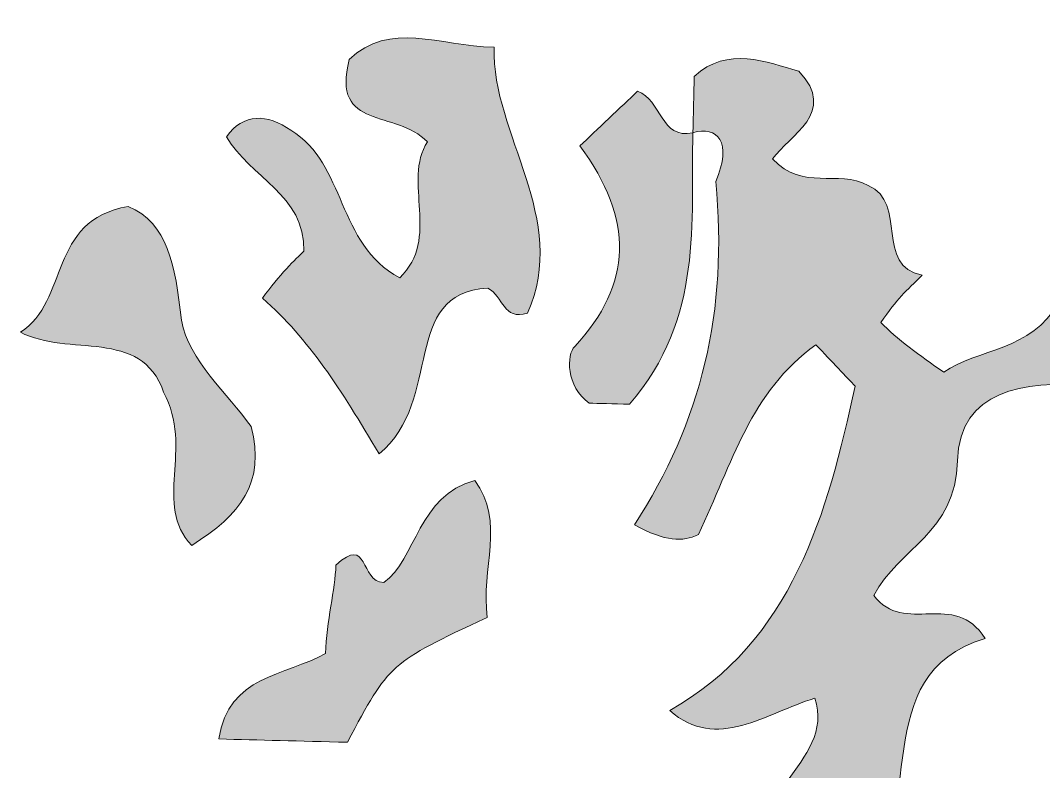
# Model space of a CAD drawing. Header units: millimetres. Extents: x 2 to 376, y -265 to -3.
# Drawn here: x 53.424 to 58.338, y -56.382 to -52.772 of the extents above; entities that cross this region are included whole.
import ezdxf

# ---------------------------------------------------------------- set-up
doc = ezdxf.new("R2010")
doc.units = ezdxf.units.MM
doc.header["$MEASUREMENT"] = 0
doc.layers.add('Layer 1', color=7, linetype='Continuous', lineweight=0)

# ---------------------------------------------------------------- blocks, each defined once
blk = doc.blocks.new('Block_9')
at = {"layer": 'Layer 1', "true_color": 0x00a14b, "transparency": 33554687}
h = blk.add_hatch(color=114, dxfattribs=at)
h.dxf.hatch_style = 2
edge = h.paths.add_edge_path()
edge.add_spline(control_points=[(54.5864, -54.107), (54.6666, -53.9933), (54.7458, -53.9181), (54.7854, -53.8805), (54.7924, -53.6104), (54.5243, -53.5262), (54.4136, -53.3303), (54.4938, -53.2165), (54.6095, -53.2195), (54.7233, -53.2997), (54.9894, -53.4611), (54.9407, -53.846), (55.2454, -54.0084), (55.4434, -53.8205), (55.2575, -53.5453), (55.3783, -53.3554), (55.2279, -53.197), (54.9162, -53.3047), (55.0025, -52.9595), (55.2004, -52.7716), (55.4289, -52.8934), (55.699, -52.9004), (55.688, -53.3249), (56.0638, -53.7208), (55.8588, -54.1788), (55.742, -54.2144), (55.745, -54.0986), (55.6689, -54.058), (55.2434, -54.0855), (55.4618, -54.5932), (55.1461, -54.8553), (54.9612, -54.5416), (54.8129, -54.306), (54.5864, -54.107)], knot_values=[0, 0, 0, 0, 1, 1, 1, 2, 2, 2, 3, 3, 3, 4, 4, 4, 5, 5, 5, 6, 6, 6, 7, 7, 7, 8, 8, 8, 9, 9, 9, 10, 10, 10, 11, 11, 11, 11], degree=3, periodic=0)
h = blk.add_hatch(color=114, dxfattribs=at)
h.dxf.hatch_style = 2
edge = h.paths.add_edge_path()
edge.add_spline(control_points=[(56.6537, -53.3114), (56.6557, -53.2343), (56.6587, -53.1185), (56.6607, -53.0413), (56.8191, -52.891), (57.01, -52.9732), (57.1633, -53.0158), (57.3513, -53.2138), (57.1167, -53.3235), (57.0365, -53.4373), (57.1868, -53.5956), (57.3442, -53.4839), (57.4965, -53.5651), (57.6875, -53.6473), (57.5251, -53.952), (57.7556, -53.9966), (57.6764, -54.0718), (57.6368, -54.1094), (57.5566, -54.2231), (57.6318, -54.3023), (57.7455, -54.3825), (57.8593, -54.4627), (58.0166, -54.3509), (58.2867, -54.358), (58.4085, -54.1295), (58.4837, -54.2087), (58.5579, -54.3264), (58.6716, -54.4066), (58.632, -54.4442), (58.5914, -54.5204), (58.5528, -54.5194), (58.2441, -54.5113), (57.9344, -54.5419), (57.9254, -54.8891), (57.9163, -55.2364), (57.6442, -55.3066), (57.5224, -55.5351), (57.6717, -55.732), (57.9093, -55.5065), (58.0576, -55.7421), (57.4737, -55.9199), (57.8039, -56.585), (57.4476, -56.9232), (57.7036, -57.4705), (57.7036, -57.4705), (57.2305, -57.8443), (57.1624, -57.495), (57.3654, -57.1141), (57.0647, -56.7974), (56.8402, -56.5212), (57.3469, -56.3414), (57.2392, -56.0297), (57.0057, -56.1008), (56.7691, -56.2877), (56.5426, -56.0887), (57.1305, -55.7565), (57.3009, -55.1432), (57.4328, -54.5288), (57.3952, -54.4892), (57.3201, -54.41), (57.2449, -54.3308), (56.9302, -54.5543), (56.8439, -54.8996), (56.6805, -55.2428), (56.6023, -55.2794), (56.5252, -55.2774), (56.3728, -55.1962), (56.6946, -54.7026), (56.8245, -54.1654), (56.7634, -53.546), (56.8456, -53.3551), (56.7704, -53.2759), (56.6537, -53.3114)], knot_values=[0, 0, 0, 0, 1, 1, 1, 2, 2, 2, 3, 3, 3, 4, 4, 4, 5, 5, 5, 6, 6, 6, 7, 7, 7, 8, 8, 8, 9, 9, 9, 10, 10, 10, 11, 11, 11, 12, 12, 12, 13, 13, 13, 14, 14, 14, 15, 15, 15, 16, 16, 16, 17, 17, 17, 18, 18, 18, 19, 19, 19, 20, 20, 20, 21, 21, 21, 22, 22, 22, 23, 23, 23, 24, 24, 24, 24], degree=3, periodic=0)
h = blk.add_hatch(color=114, dxfattribs=at)
h.dxf.hatch_style = 2
edge = h.paths.add_edge_path()
edge.add_spline(control_points=[(56.6537, -53.3114), (56.6426, -53.7359), (56.7077, -54.201), (56.3493, -54.6164), (56.2722, -54.6144), (56.195, -54.6123), (56.1564, -54.6113), (56.0426, -54.5311), (56.0467, -54.3768), (56.0863, -54.3392), (56.3644, -54.0376), (56.3725, -53.7289), (56.1114, -53.3745), (56.1906, -53.2994), (56.3094, -53.1866), (56.3886, -53.1115), (56.5033, -53.1531), (56.4983, -53.346), (56.6537, -53.3114)], knot_values=[0, 0, 0, 0, 1, 1, 1, 2, 2, 2, 3, 3, 3, 4, 4, 4, 5, 5, 5, 6, 6, 6, 6], degree=3, periodic=0)
h = blk.add_hatch(color=114, dxfattribs=at)
h.dxf.hatch_style = 2
edge = h.paths.add_edge_path()
edge.add_spline(control_points=[(54.2465, -55.2952), (54.0586, -55.0972), (54.2586, -54.8321), (54.1113, -54.558), (54.0036, -54.2463), (53.6523, -54.3916), (53.4237, -54.2698), (53.6593, -54.1215), (53.5536, -53.7326), (53.9415, -53.6655), (54.1324, -53.7477), (54.166, -53.9416), (54.1975, -54.2127), (54.2311, -54.4067), (54.42, -54.5661), (54.5317, -54.7234), (54.6018, -54.9955), (54.4821, -55.1469), (54.2465, -55.2952)], knot_values=[0, 0, 0, 0, 1, 1, 1, 2, 2, 2, 3, 3, 3, 4, 4, 4, 5, 5, 5, 6, 6, 6, 6], degree=3, periodic=0)
h = blk.add_hatch(color=114, dxfattribs=at)
h.dxf.hatch_style = 2
edge = h.paths.add_edge_path()
edge.add_spline(control_points=[(55.6662, -55.6411), (55.1971, -55.8606), (55.1971, -55.8606), (54.9941, -56.2414), (54.7626, -56.2354), (54.5696, -56.2303), (54.3767, -56.2253), (54.4233, -55.9176), (54.6935, -55.9247), (54.8894, -55.8139), (54.8934, -55.6596), (54.936, -55.5062), (54.9391, -55.3905), (55.0974, -55.2401), (55.0528, -55.4707), (55.1686, -55.4737), (55.3259, -55.3619), (55.334, -55.0533), (55.6061, -54.9831), (55.7554, -55.1801), (55.6336, -55.4086), (55.6662, -55.6411)], knot_values=[0, 0, 0, 0, 1, 1, 1, 2, 2, 2, 3, 3, 3, 4, 4, 4, 5, 5, 5, 6, 6, 6, 7, 7, 7, 7], degree=3, periodic=0)
at = {"layer": 'Layer 1'}
for points, knots in [([(54.5864, -54.107), (54.6666, -53.9933), (54.7458, -53.9181), (54.7854, -53.8805), (54.7924, -53.6104), (54.5243, -53.5262), (54.4136, -53.3303), (54.4938, -53.2165), (54.6095, -53.2195), (54.7233, -53.2997), (54.9894, -53.4611), (54.9407, -53.846), (55.2454, -54.0084), (55.4434, -53.8205), (55.2575, -53.5453), (55.3783, -53.3554), (55.2279, -53.197), (54.9162, -53.3047), (55.0025, -52.9595), (55.2004, -52.7716), (55.4289, -52.8934), (55.699, -52.9004), (55.688, -53.3249), (56.0638, -53.7208), (55.8588, -54.1788), (55.742, -54.2144), (55.745, -54.0986), (55.6689, -54.058), (55.2434, -54.0855), (55.4618, -54.5932), (55.1461, -54.8553), (54.9612, -54.5416), (54.8129, -54.306), (54.5864, -54.107)], [0, 0, 0, 0, 1, 1, 1, 2, 2, 2, 3, 3, 3, 4, 4, 4, 5, 5, 5, 6, 6, 6, 7, 7, 7, 8, 8, 8, 9, 9, 9, 10, 10, 10, 11, 11, 11, 11]), ([(56.6537, -53.3114), (56.6557, -53.2343), (56.6587, -53.1185), (56.6607, -53.0413), (56.8191, -52.891), (57.01, -52.9732), (57.1633, -53.0158), (57.3513, -53.2138), (57.1167, -53.3235), (57.0365, -53.4373), (57.1868, -53.5956), (57.3442, -53.4839), (57.4965, -53.5651), (57.6875, -53.6473), (57.5251, -53.952), (57.7556, -53.9966), (57.6764, -54.0718), (57.6368, -54.1094), (57.5566, -54.2231), (57.6318, -54.3023), (57.7455, -54.3825), (57.8593, -54.4627), (58.0166, -54.3509), (58.2867, -54.358), (58.4085, -54.1295), (58.4837, -54.2087), (58.5579, -54.3264), (58.6716, -54.4066), (58.632, -54.4442), (58.5914, -54.5204), (58.5528, -54.5194), (58.2441, -54.5113), (57.9344, -54.5419), (57.9254, -54.8891), (57.9163, -55.2364), (57.6442, -55.3066), (57.5224, -55.5351), (57.6717, -55.732), (57.9093, -55.5065), (58.0576, -55.7421), (57.4737, -55.9199), (57.8039, -56.585), (57.4476, -56.9232), (57.7036, -57.4705), (57.7036, -57.4705), (57.2305, -57.8443), (57.1624, -57.495), (57.3654, -57.1141), (57.0647, -56.7974), (56.8402, -56.5212), (57.3469, -56.3414), (57.2392, -56.0297), (57.0057, -56.1008), (56.7691, -56.2877), (56.5426, -56.0887), (57.1305, -55.7565), (57.3009, -55.1432), (57.4328, -54.5288), (57.3952, -54.4892), (57.3201, -54.41), (57.2449, -54.3308), (56.9302, -54.5543), (56.8439, -54.8996), (56.6805, -55.2428), (56.6023, -55.2794), (56.5252, -55.2774), (56.3728, -55.1962), (56.6946, -54.7026), (56.8245, -54.1654), (56.7634, -53.546), (56.8456, -53.3551), (56.7704, -53.2759), (56.6537, -53.3114)], [0, 0, 0, 0, 1, 1, 1, 2, 2, 2, 3, 3, 3, 4, 4, 4, 5, 5, 5, 6, 6, 6, 7, 7, 7, 8, 8, 8, 9, 9, 9, 10, 10, 10, 11, 11, 11, 12, 12, 12, 13, 13, 13, 14, 14, 14, 15, 15, 15, 16, 16, 16, 17, 17, 17, 18, 18, 18, 19, 19, 19, 20, 20, 20, 21, 21, 21, 22, 22, 22, 23, 23, 23, 24, 24, 24, 24]), ([(56.6537, -53.3114), (56.6426, -53.7359), (56.7077, -54.201), (56.3493, -54.6164), (56.2722, -54.6144), (56.195, -54.6123), (56.1564, -54.6113), (56.0426, -54.5311), (56.0467, -54.3768), (56.0863, -54.3392), (56.3644, -54.0376), (56.3725, -53.7289), (56.1114, -53.3745), (56.1906, -53.2994), (56.3094, -53.1866), (56.3886, -53.1115), (56.5033, -53.1531), (56.4983, -53.346), (56.6537, -53.3114)], [0, 0, 0, 0, 1, 1, 1, 2, 2, 2, 3, 3, 3, 4, 4, 4, 5, 5, 5, 6, 6, 6, 6]), ([(54.2465, -55.2952), (54.0586, -55.0972), (54.2586, -54.8321), (54.1113, -54.558), (54.0036, -54.2463), (53.6523, -54.3916), (53.4237, -54.2698), (53.6593, -54.1215), (53.5536, -53.7326), (53.9415, -53.6655), (54.1324, -53.7477), (54.166, -53.9416), (54.1975, -54.2127), (54.2311, -54.4067), (54.42, -54.5661), (54.5317, -54.7234), (54.6018, -54.9955), (54.4821, -55.1469), (54.2465, -55.2952)], [0, 0, 0, 0, 1, 1, 1, 2, 2, 2, 3, 3, 3, 4, 4, 4, 5, 5, 5, 6, 6, 6, 6]), ([(55.6662, -55.6411), (55.1971, -55.8606), (55.1971, -55.8606), (54.9941, -56.2414), (54.7626, -56.2354), (54.5696, -56.2303), (54.3767, -56.2253), (54.4233, -55.9176), (54.6935, -55.9247), (54.8894, -55.8139), (54.8934, -55.6596), (54.936, -55.5062), (54.9391, -55.3905), (55.0974, -55.2401), (55.0528, -55.4707), (55.1686, -55.4737), (55.3259, -55.3619), (55.334, -55.0533), (55.6061, -54.9831), (55.7554, -55.1801), (55.6336, -55.4086), (55.6662, -55.6411)], [0, 0, 0, 0, 1, 1, 1, 2, 2, 2, 3, 3, 3, 4, 4, 4, 5, 5, 5, 6, 6, 6, 7, 7, 7, 7])]:
    blk.add_open_spline(points, degree=3, knots=knots, dxfattribs=at)
blk = doc.blocks.new('Block_8')
at = {"layer": 'Layer 1'}
blk.add_blockref('Block_9', (0, 0), dxfattribs=at)
blk = doc.blocks.new('Block_7')
at = {"layer": 'Layer 1'}
blk.add_blockref('Block_8', (0, 0), dxfattribs=at)
blk = doc.blocks.new('Block_6')
at = {"layer": 'Layer 1'}
blk.add_blockref('Block_7', (0, 0), dxfattribs=at)
blk = doc.blocks.new('Block_5')
at = {"layer": 'Layer 1'}
blk.add_blockref('Block_6', (0, 0), dxfattribs=at)

msp = doc.modelspace()

# ---------------------------------------------------------------- block references
at = {"layer": 'Layer 1'}
msp.add_blockref('Block_5', (0, 0), dxfattribs=at)

doc.saveas('drawing.dxf')
